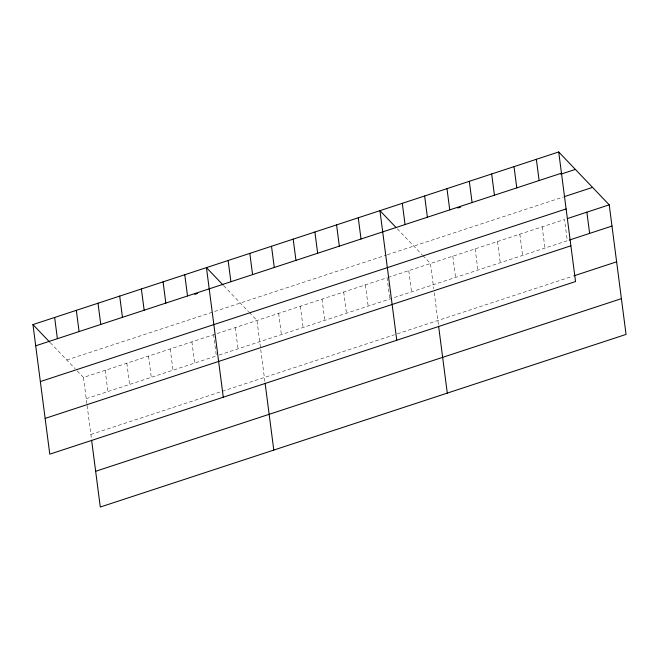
<?xml version="1.0" encoding="UTF-8"?>
<svg xmlns="http://www.w3.org/2000/svg" width="659" height="659" viewBox="0 0 659 659"><rect width="100%" height="100%" fill="white"/><g stroke="black" fill="none" stroke-linecap="round" stroke-linejoin="round"><path stroke-width="0.49" stroke-dasharray="3.29 2.47" d="M66.798 360.003L386.446 255.058M387.393 254.745L563.404 196.959M77.21 370.91L83.462 377.45L387.088 277.76L389.848 298.997M388.027 277.455L564.532 219.505L567.292 240.733L217.289 355.646M86.222 398.679L216.35 355.959L213.59 334.723M90.868 434.438L394.486 334.747M397.319 333.825L571.93 276.492M397.278 228.797L422.131 254.802M422.823 255.527L430.467 263.526L433.737 288.724M223.78 285.759L248.632 311.765M249.324 312.49L256.961 320.488L260.626 348.669M50.282 342.721L75.126 368.727M542.184 226.844L544.944 248.072M519.844 234.176L522.595 255.412M497.496 241.515L500.255 262.743M475.155 248.855L477.907 270.083M452.807 256.186L455.567 277.414M434.256 292.695L438.49 325.357M408.778 270.643L411.529 291.871M365.399 284.886L368.159 306.114M343.71 292.003L346.469 313.231M322.029 299.128L324.78 320.356M300.339 306.246L303.099 327.474M278.65 313.363L281.409 334.591M260.75 349.657L264.992 382.319M235.279 327.605L238.031 348.833M191.901 341.848L194.66 363.076M170.211 348.965L172.971 370.193M148.53 356.091L151.282 377.319M126.841 363.208L129.592 384.436M105.152 370.325L107.911 391.561M83.462 377.45L86.996 404.634M87.128 405.631L91.494 439.281"/><path stroke-width="0.99" d="M558.708 151.965L575.538 281.55L49.779 454.166L32.95 324.582L558.708 151.965L609.221 204.834L626.05 334.418L100.292 507.035L91.617 440.253M35.71 345.81L561.46 173.202M194.833 294.351L197.659 293.428M457.824 208.005L460.74 207.05M560.801 174.198L575.373 169.412M564.376 196.637L592.548 187.387M40.347 381.569L566.106 208.952M567.448 218.549L609.221 204.834M569.228 240.098L611.98 226.062M45.133 418.407L570.892 245.799M573.874 275.857L616.618 261.821M95.654 471.276L621.404 298.659M395.927 227.38L379.946 210.658L396.776 340.242M223.121 285.067L206.448 267.62L223.277 397.204M32.95 324.582L49.623 342.029M586.872 212.173L589.632 233.401M536.36 159.305L539.12 180.533M514.02 166.636L516.771 187.873M491.672 173.976L494.431 195.204M469.323 181.316L472.083 202.544M446.983 188.647L449.743 209.875M424.635 195.987L427.394 217.215M438.622 326.329L447.296 393.11M402.295 203.318L405.054 224.554M358.265 217.775L361.017 239.003M336.576 224.9L339.327 246.128M314.887 232.017L317.646 253.245M293.197 239.135L295.957 260.371M271.508 246.26L274.268 267.488M249.827 253.377L252.578 274.605M265.124 383.291L273.79 450.072M228.138 260.503L230.897 281.731M184.759 274.737L187.518 295.965M163.078 281.863L165.829 303.091M141.388 288.98L144.148 310.208M119.699 296.097L122.459 317.333M98.01 303.222L100.769 324.45M76.329 310.34L79.08 331.568M54.639 317.465L57.391 338.693"/></g></svg>
